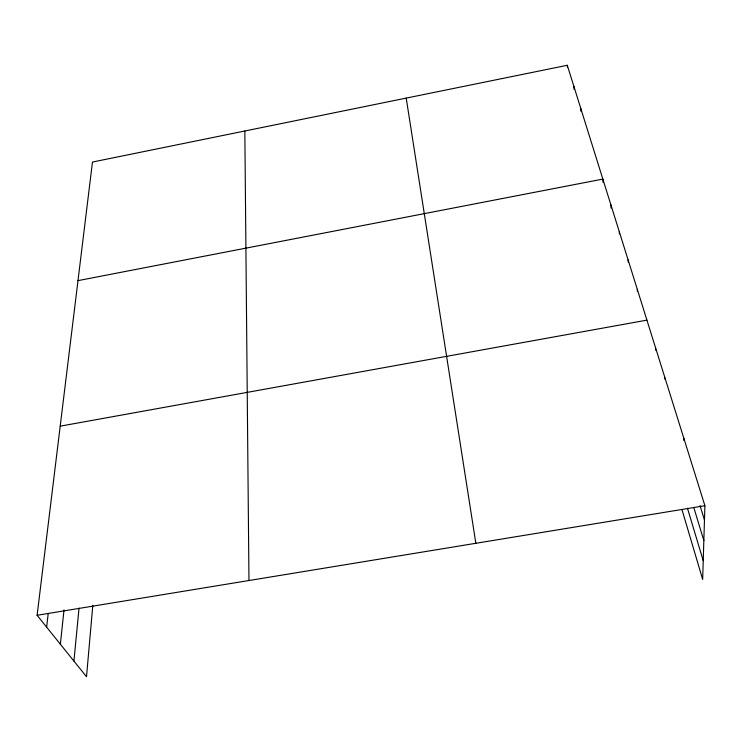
<?xml version="1.0" encoding="UTF-8"?>
<svg xmlns="http://www.w3.org/2000/svg" width="742" height="742" viewBox="0 0 742 742"><rect width="100%" height="100%" fill="white"/><g stroke="black" fill="none" stroke-linecap="round" stroke-linejoin="round"><path stroke-width="1.11" d="M683.827 440.562L683.846 438.309M92.815 605.277L86.508 676.723L37.1 615.294L92.472 162.053L567.296 65.277L704.9 505.701L702.665 579.437L682.046 509.893M73.922 661.076L79.042 608.097M60.371 644.232L64.007 609.943M46.635 627.148L48.184 613.727M77.984 280.634L602.856 179.091L603.051 182.365M60.204 426.168L646.922 320.136M37.1 615.294L704.9 505.701M700.021 505.608L704.464 519.975M693.835 507.676L703.843 540.519M687.472 508.242L703.231 560.711M406.208 98.102L475.845 543.292M567.296 65.277L567.472 67.429M573.854 86.248L574.104 89.485M580.661 108.054L580.903 111.309M610.898 204.838L611.083 208.103M619.301 231.727L619.412 233.906M628.094 259.848L628.186 262.028M637.285 289.287L637.369 291.458M655.576 347.822L655.622 350.131M664.591 376.686L664.619 378.986M244.832 131L248.96 580.522"/></g></svg>
